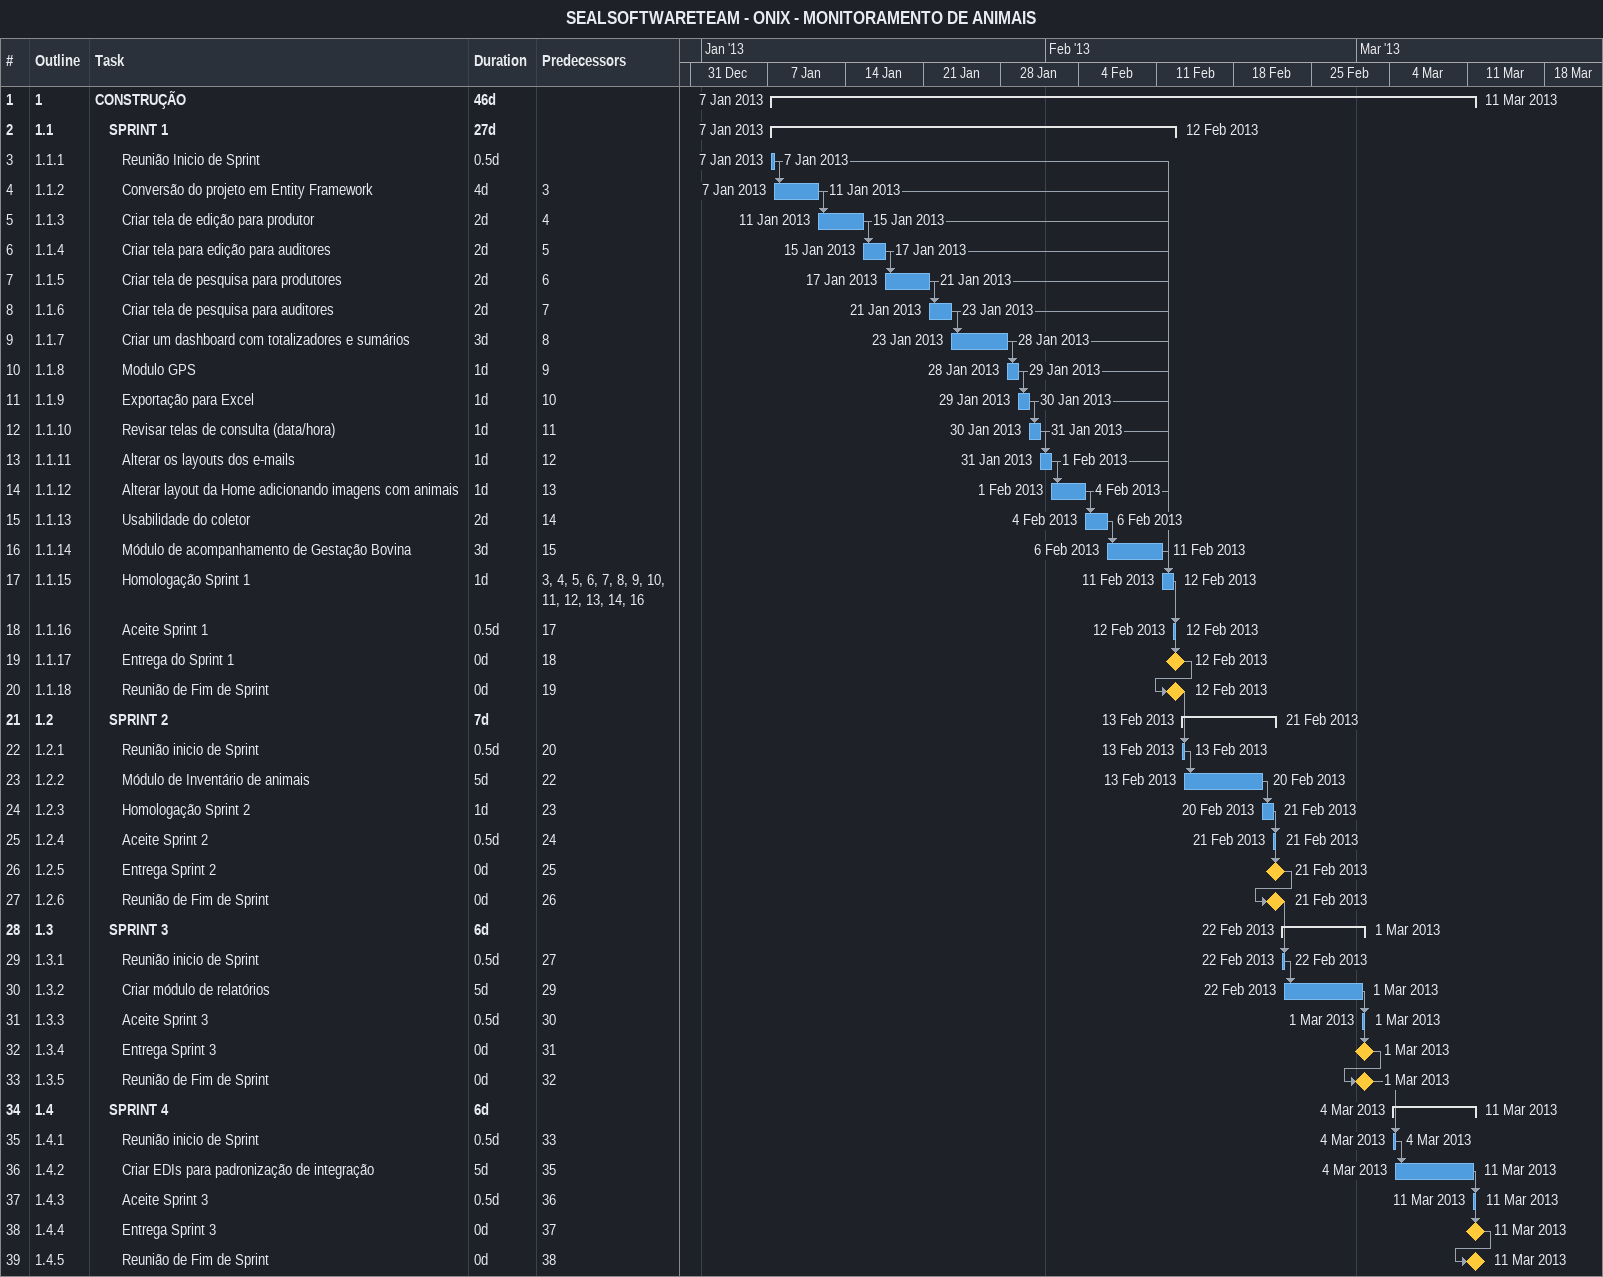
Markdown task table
SEALSOFTWARETEAM - ONIX - MONITORAMENTO DE ANIMAIS

| ID | WBS | Task | Duration | Start | Finish | Predecessors |
|---|---|---|---|---|---|---|
| 1 | 1 | **CONSTRUÇÃO** | 46d | 2013-01-07 | 2013-03-11 |  |
| 2 | 1.1 | **SPRINT 1** | 27d | 2013-01-07 | 2013-02-12 |  |
| 3 | 1.1.1 | Reunião Inicio de Sprint | 0.5d | 2013-01-07 | 2013-01-07 |  |
| 4 | 1.1.2 | Conversão do projeto em Entity Framework | 4d | 2013-01-07 | 2013-01-11 | 3 |
| 5 | 1.1.3 | Criar tela de edição para produtor | 2d | 2013-01-11 | 2013-01-15 | 4 |
| 6 | 1.1.4 | Criar tela para edição para auditores | 2d | 2013-01-15 | 2013-01-17 | 5 |
| 7 | 1.1.5 | Criar tela de pesquisa para produtores | 2d | 2013-01-17 | 2013-01-21 | 6 |
| 8 | 1.1.6 | Criar tela de pesquisa para auditores | 2d | 2013-01-21 | 2013-01-23 | 7 |
| 9 | 1.1.7 | Criar um dashboard com totalizadores e sumários | 3d | 2013-01-23 | 2013-01-28 | 8 |
| 10 | 1.1.8 | Modulo GPS | 1d | 2013-01-28 | 2013-01-29 | 9 |
| 11 | 1.1.9 | Exportação para Excel | 1d | 2013-01-29 | 2013-01-30 | 10 |
| 12 | 1.1.10 | Revisar telas de consulta (data/hora) | 1d | 2013-01-30 | 2013-01-31 | 11 |
| 13 | 1.1.11 | Alterar os layouts dos e-mails | 1d | 2013-01-31 | 2013-02-01 | 12 |
| 14 | 1.1.12 | Alterar layout da Home adicionando imagens com animais | 1d | 2013-02-01 | 2013-02-04 | 13 |
| 15 | 1.1.13 | Usabilidade do coletor | 2d | 2013-02-04 | 2013-02-06 | 14 |
| 16 | 1.1.14 | Módulo de acompanhamento de Gestação Bovina | 3d | 2013-02-06 | 2013-02-11 | 15 |
| 17 | 1.1.15 | Homologação Sprint 1 | 1d | 2013-02-11 | 2013-02-12 | 3, 4, 5, 6, 7, 8, 9, 10, 11, 12, 13, 14, 16 |
| 18 | 1.1.16 | Aceite Sprint 1 | 0.5d | 2013-02-12 | 2013-02-12 | 17 |
| 19 | 1.1.17 | Entrega do Sprint 1 | 0d | 2013-02-12 | 2013-02-12 | 18 |
| 20 | 1.1.18 | Reunião de Fim de Sprint | 0d | 2013-02-12 | 2013-02-12 | 19 |
| 21 | 1.2 | **SPRINT 2** | 7d | 2013-02-13 | 2013-02-21 |  |
| 22 | 1.2.1 | Reunião inicio de Sprint | 0.5d | 2013-02-13 | 2013-02-13 | 20 |
| 23 | 1.2.2 | Módulo de Inventário de animais | 5d | 2013-02-13 | 2013-02-20 | 22 |
| 24 | 1.2.3 | Homologação Sprint 2 | 1d | 2013-02-20 | 2013-02-21 | 23 |
| 25 | 1.2.4 | Aceite Sprint 2 | 0.5d | 2013-02-21 | 2013-02-21 | 24 |
| 26 | 1.2.5 | Entrega Sprint 2 | 0d | 2013-02-21 | 2013-02-21 | 25 |
| 27 | 1.2.6 | Reunião de Fim de Sprint | 0d | 2013-02-21 | 2013-02-21 | 26 |
| 28 | 1.3 | **SPRINT 3** | 6d | 2013-02-22 | 2013-03-01 |  |
| 29 | 1.3.1 | Reunião inicio de Sprint | 0.5d | 2013-02-22 | 2013-02-22 | 27 |
| 30 | 1.3.2 | Criar módulo de relatórios | 5d | 2013-02-22 | 2013-03-01 | 29 |
| 31 | 1.3.3 | Aceite Sprint 3 | 0.5d | 2013-03-01 | 2013-03-01 | 30 |
| 32 | 1.3.4 | Entrega Sprint 3 | 0d | 2013-03-01 | 2013-03-01 | 31 |
| 33 | 1.3.5 | Reunião de Fim de Sprint | 0d | 2013-03-01 | 2013-03-01 | 32 |
| 34 | 1.4 | **SPRINT 4** | 6d | 2013-03-04 | 2013-03-11 |  |
| 35 | 1.4.1 | Reunião inicio de Sprint | 0.5d | 2013-03-04 | 2013-03-04 | 33 |
| 36 | 1.4.2 | Criar EDIs para padronização de integração | 5d | 2013-03-04 | 2013-03-11 | 35 |
| 37 | 1.4.3 | Aceite Sprint 3 | 0.5d | 2013-03-11 | 2013-03-11 | 36 |
| 38 | 1.4.4 | Entrega Sprint 3 | 0d | 2013-03-11 | 2013-03-11 | 37 |
| 39 | 1.4.5 | Reunião de Fim de Sprint | 0d | 2013-03-11 | 2013-03-11 | 38 |
